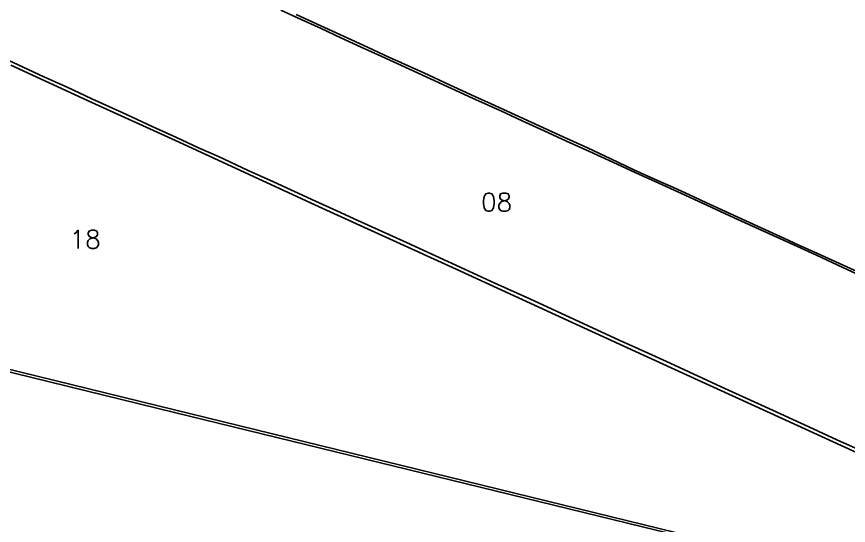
# Model space of a CAD drawing. Extents: x 734247 to 737397, y 7818810 to 7823265.
# Drawn here: x 735881 to 736776, y 7821050 to 7821598 of the extents above; entities that cross this region are included whole.
import ezdxf
from ezdxf.enums import TextEntityAlignment as Align

# ---------------------------------------------------------------- set-up
doc = ezdxf.new("R2010")
doc.units = 0
doc.header["$MEASUREMENT"] = 0
for name, color, linetype in [('0114000129008', 5, 'Continuous'), ('0114000129009', 5, 'Continuous'), ('0114000129018', 5, 'Continuous'), ('0114000129019', 5, 'Continuous'), ('TEXTO_NUN_TAL', 7, 'Continuous')]:
    doc.layers.add(name, color=color, linetype=linetype)
doc.styles.add('Simplex', font='simplex.shx')

msp = doc.modelspace()

# ---------------------------------------------------------------- linework, layer by layer
at = {"layer": '0114000129008'}
for points in [[(736798.55, 7821314.88), (736770.52, 7821327.85), (736742.14, 7821341.11), (736713.69, 7821354.03), (736684.28, 7821367.41), (736653.63, 7821381.39), (736629.46, 7821392.37), (736596.73, 7821407.75), (736572.32, 7821418.77), (736547.71, 7821429.85), (736522.73, 7821441.33), (736497.59, 7821452.9), (736472.94, 7821464.01), (736448.94, 7821475.11), (736425.11, 7821486.03), (736402.12, 7821496.61), (736371.87, 7821510.37), (736349.19, 7821520.76), (736326.6, 7821531.24), (736304, 7821541.73), (736273.94, 7821555.43), (736251.64, 7821565.5), (736230.01, 7821575.51), (736208.76, 7821585.37), (736187.21, 7821595.1), (736165.39, 7821605.15)], [(735866.92, 7821553.4), (735887.71, 7821543.84), (735910.14, 7821533.47), (735935.17, 7821522.16), (735961.68, 7821509.77), (735980.15, 7821501.37), (735998.98, 7821492.85), (736026.78, 7821479.87), (736052.97, 7821467.91), (736076.77, 7821456.92), (736098.03, 7821447.32), (736130.22, 7821432.53), (736157.3, 7821420.2), (736202.72, 7821399.42), (736225.58, 7821388.92), (736248.22, 7821378.55), (736270.64, 7821368.31), (736300.64, 7821354.73), (736362.99, 7821326.05), (736395.65, 7821311.09), (736433.34, 7821293.92), (736529.62, 7821249.72), (736560.81, 7821235.44), (736584.59, 7821224.61), (736639.53, 7821199.32), (736671.2, 7821185.02), (736694.74, 7821174.11), (736734.04, 7821156.16), (736764.06, 7821142.31), (736787.35, 7821131.81)]]:
    msp.add_lwpolyline(points, dxfattribs=at)
at = {"layer": '0114000129009'}
msp.add_lwpolyline([(736181.66, 7821600.49), (736208.27, 7821588.25), (736253.83, 7821567.39), (736281.51, 7821554.6), (736319.14, 7821537.54), (736347.11, 7821524.63), (736374.31, 7821512.14), (736391.73, 7821504.18), (736408.92, 7821496.23), (736434.94, 7821484.42), (736452.25, 7821476.46), (736469.44, 7821468.54), (736495.37, 7821456.83), (736520.57, 7821444.93), (736545.48, 7821433.27), (736570.92, 7821421.78), (736588.03, 7821414.11), (736605.23, 7821406.05), (736622.8, 7821397.98), (736648.95, 7821385.92), (736665.94, 7821378.13), (736682.47, 7821370.61), (736707.02, 7821359.39), (736723.23, 7821351.84), (736739.3, 7821344.91), (736770.8, 7821330.52), (736786.71, 7821323.05)], dxfattribs=at)
at = {"layer": '0114000129018', "elevation": 634.99}
for points in [[(736874.97, 7821048.21), (736910.89, 7821060.11), (736914.85, 7821061.53), (736916.71, 7821063.21), (736916.82, 7821064.4), (736914.73, 7821067.43), (736908.68, 7821070.97), (736901.62, 7821074.46), (736894.42, 7821077.8), (736886.62, 7821081.26), (736873.25, 7821087.29), (736850.33, 7821098.01), (736819.58, 7821112.64), (736721.6, 7821157.56), (736585.47, 7821219.57), (736474.24, 7821270.85), (736354.14, 7821325.95), (736206.63, 7821393.28), (736055.77, 7821462.83), (735961.93, 7821505.8), (735874.42, 7821546.05)], [(735590.76, 7821287.09), (736050.64, 7821174.5), (736747.26, 7821003.79)]]:
    msp.add_lwpolyline(points, dxfattribs=at)
at = {"layer": '0114000129019', "elevation": 635.03}
msp.add_lwpolyline([(735792.72, 7820846.4), (735654.06, 7821101.61), (735548.25, 7821295.06), (735591.01, 7821284.35), (736050.9, 7821171.76), (736742.74, 7821002.22)], dxfattribs=at)

# ---------------------------------------------------------------- texts
at = {"layer": 'TEXTO_NUN_TAL', "linetype": 'Continuous', "style": 'Simplex'}
for s, p in [('08', (736397.68, 7821388.51)), ('18', (735954.6, 7821348.49))]:
    msp.add_text(s, height=19.5, dxfattribs=at).set_placement(p, align=Align.CENTER)

doc.saveas('drawing.dxf')
